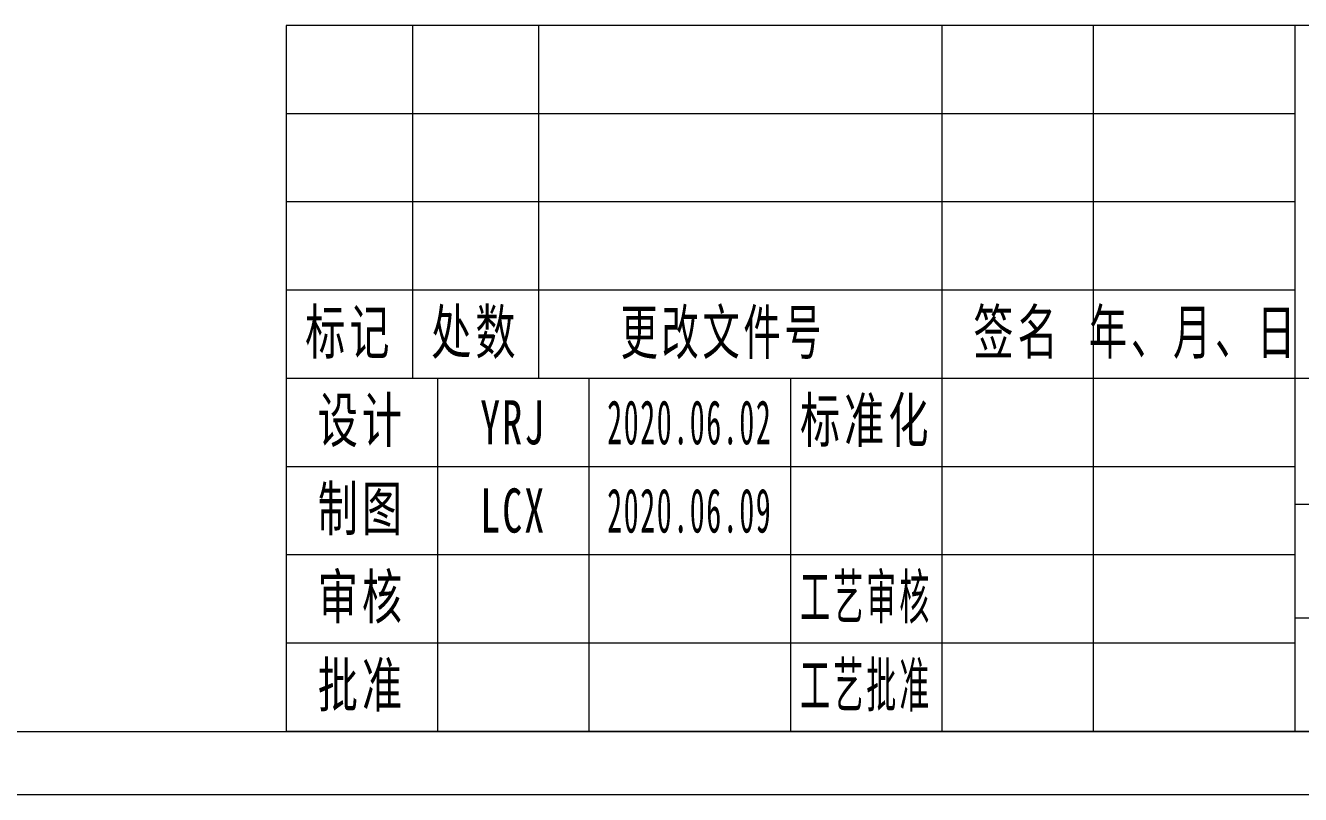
# Model space of a CAD drawing. Header units: millimetres. Extents: x -15766 to 80009, y -9701 to 15159.
# Drawn here: x 2374.6 to 2475.8, y 13253.7 to 13314.7 of the extents above; entities that cross this region are included whole.
import ezdxf

# ---------------------------------------------------------------- set-up
doc = ezdxf.new("R2010")
doc.units = ezdxf.units.MM
for name, color, linetype, lineweight in [('CDRAFT0', 7, 'Continuous', 18), ('title_frame', 7, 'Continuous', 18), ('尺寸线层', 3, 'Continuous', 18), ('粗实线层_1', 7, 'Continuous', 15), ('细实线层', 7, 'Continuous', 18)]:
    doc.layers.add(name, color=color, linetype=linetype, lineweight=lineweight)
doc.styles.add('UserTxtStyle1', font='', dxfattribs={"width": 0.618357})
doc.styles.add('UserTxtStyle2', font='', dxfattribs={"width": 0.634692})
doc.styles.add('标准', font='', dxfattribs={"width": 0.667})
doc.styles.get('UserTxtStyle1').set_extended_font_data('宋体')
doc.styles.get('UserTxtStyle2').set_extended_font_data('宋体')
doc.styles.get('标准').set_extended_font_data('宋体')

# ---------------------------------------------------------------- blocks, each defined once
blk = doc.blocks.new('*X610')
at = {"layer": 'CDRAFT0'}
blk.add_line((0, 0), (420, 0), dxfattribs=at)
at = {"layer": '粗实线层_1'}
blk.add_line((25, 5), (415, 5), dxfattribs=at)

msp = doc.modelspace()

# ---------------------------------------------------------------- linework, layer by layer
at = {"layer": '粗实线层_1'}
for p, q in [((2575.33329, 13314.73384), (2395.33329, 13314.73384)), ((2395.33329, 13314.73384), (2395.33329, 13258.73384)), ((2475.33329, 13314.73384), (2475.33329, 13258.73384)), ((2525.33329, 13286.73384), (2395.33329, 13286.73384)), ((2435.33329, 13286.73384), (2435.33329, 13258.73384)), ((2475.33329, 13279.73384), (2395.33329, 13279.73384)), ((2475.33329, 13272.73384), (2395.33329, 13272.73384)), ((2525.33329, 13267.73384), (2475.33329, 13267.73384)), ((2475.33329, 13265.73384), (2395.33329, 13265.73384)), ((2575.33329, 13258.73384), (2395.33329, 13258.73384))]:
    msp.add_line(p, q, dxfattribs=at)
at = {"layer": '细实线层'}
for p, q in [((2405.33329, 13314.73384), (2405.33329, 13286.73384)), ((2415.33329, 13314.73384), (2415.33329, 13286.73384)), ((2447.33329, 13314.73384), (2447.33329, 13258.73384)), ((2459.33329, 13314.73384), (2459.33329, 13258.73384)), ((2475.33329, 13307.73384), (2395.33329, 13307.73384)), ((2475.33329, 13300.73384), (2395.33329, 13300.73384)), ((2475.33329, 13293.73384), (2395.33329, 13293.73384)), ((2407.33329, 13286.73384), (2407.33329, 13258.73384)), ((2419.33329, 13286.73384), (2419.33329, 13258.73384)), ((2525.33329, 13276.73384), (2475.33329, 13276.73384))]:
    msp.add_line(p, q, dxfattribs=at)

# ---------------------------------------------------------------- block references
at = {"layer": 'title_frame'}
msp.add_blockref('*X610', (2160.33329, 13253.73384), dxfattribs=at)

# ---------------------------------------------------------------- texts
at = {"layer": '尺寸线层', "char_height": 3.5, "attachment_point": 5, "line_spacing_factor": 1.15057}
for s, insert, width, style in [('\\T1.1;标记', (2400.33329, 13290.23384), 18, '标准'), ('\\T1.1;处数', (2410.33329, 13290.23384), 18, '标准'), ('\\T1.1;更改文件号', (2429.96671, 13290.20985), 30, 'UserTxtStyle1'), ('\\T1.1;签名', (2453.33329, 13290.23384), 22, '标准'), ('\\T1.1;年、月、日', (2467.33329, 13290.23384), 30, 'UserTxtStyle2'), ('\\T1.1;设计', (2401.33329, 13283.23384), 22, '标准'), ('\\T1.1;标准化', (2441.33329, 13283.23384), 22, '标准'), ('{\\T1.1;YRJ}', (2413.33329, 13283.23384), 22, '标准'), ('{\\W0.5;\\T1.1;2020.06.02}', (2427.33329, 13283.23384), 16, '标准'), ('\\T1.1;制图', (2401.33329, 13276.23384), 22, '标准'), ('{\\T1.1;LCX}', (2413.33329, 13276.23384), 22, '标准'), ('{\\W0.5;\\T1.1;2020.06.09}', (2427.33329, 13276.23384), 16, '标准'), ('\\T1.1;审核', (2401.33329, 13269.23384), 22, '标准'), ('{\\W0.5;\\T1.1;工艺审核}', (2441.33329, 13269.23384), 22, '标准'), ('{\\T1.1;批准}', (2401.33329, 13262.23384), 22, '标准'), ('{\\W0.5;\\T1.1;工艺批准}', (2441.33329, 13262.23384), 22, '标准')]:
    msp.add_mtext(s, dxfattribs=dict(at, insert=insert, width=width, style=style))

doc.saveas('drawing.dxf')
